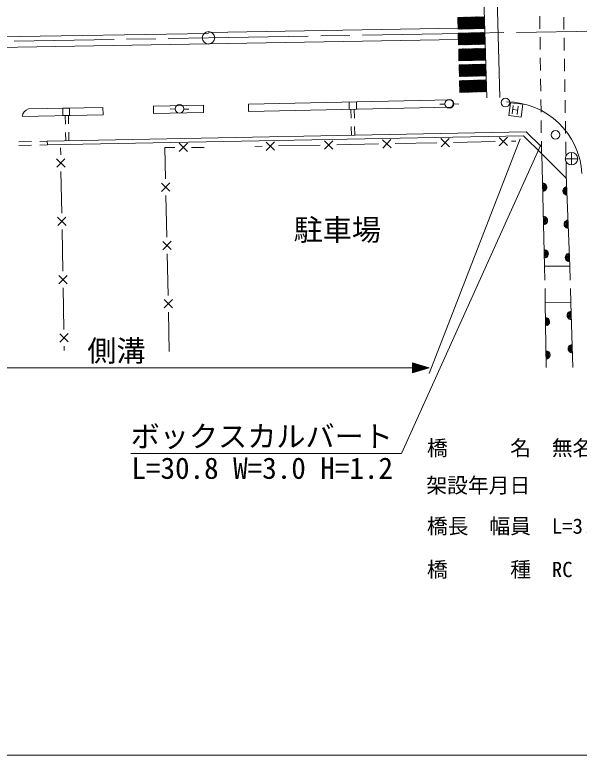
# Model space of a CAD drawing. Units: millimetres, scale not verified. Extents: x 40000 to 680000, y 20000 to 380000.
# Drawn here: x 271860 to 339670, y 205000 to 293940 of the extents above; entities that cross this region are included whole.
import ezdxf
from ezdxf.enums import TextEntityAlignment as Align

# ---------------------------------------------------------------- set-up
doc = ezdxf.new("R2010")
doc.units = ezdxf.units.MM
doc.header["$LTSCALE"] = 1000
doc.linetypes.add('CHAIN', pattern=[18.5, 12, -1.5, 3.5, -1.5])
for name, color, linetype, lineweight in [('M-BGD', 7, 'Continuous', 13), ('M-BMK', 2, 'CHAIN', 13), ('M-BMK-SRVR', 3, 'Continuous', 13), ('M-STR-HTXT', 7, 'Continuous', 13), ('M-STR-STR1', 1, 'Continuous', 13), ('M-STR-STRC', 7, 'Continuous', 13), ('M-STR-STRD', 7, 'Continuous', 13), ('M-TTL-BAND', 7, 'Continuous', 13)]:
    doc.layers.add(name, color=color, linetype=linetype, lineweight=lineweight)
doc.styles.add('ＭＳ ゴシック', font='')
doc.styles.get('ＭＳ ゴシック').set_extended_font_data('MS Gothic')

msp = doc.modelspace()

# ---------------------------------------------------------------- linework, layer by layer
at = {"layer": 'M-BGD'}
for p, q in [((312030, 283461), (312901, 283480)), ((312049, 282575), (312030, 283461)), ((312901, 283480), (312920, 282594)), ((323546, 283208), (322927, 283217)), ((325202, 283216), (324595, 283234)), ((277620, 282718), (278430, 282735)), ((277639, 281832), (277620, 282718)), ((278430, 282735), (278450, 281850)), ((291126, 282620), (290507, 282644)), ((292781, 282587), (292175, 282620)), ((312920, 282594), (312049, 282575)), ((312269, 281520), (312249, 282580)), ((312659, 281528), (312639, 282588)), ((278450, 281850), (277639, 281832)), ((277947, 280817), (277927, 281838)), ((278321, 280824), (278301, 281847)), ((312309, 279461), (312288, 280520)), ((312699, 279468), (312679, 280528)), ((333318, 279868), (275766, 278752)), ((332971, 279420), (275774, 278310)), ((277986, 278795), (277966, 279817)), ((278360, 278802), (278340, 279824)), ((332971, 279420), (335180, 277231)), ((333318, 279868), (335135, 278092)), ((272355, 278672), (273855, 278707)), ((274855, 278731), (275766, 278752)), ((275766, 278752), (275774, 278310)), ((292598, 277520), (291598, 278520)), ((291598, 277520), (292598, 278520)), ((303071, 277673), (302052, 278653)), ((302072, 277653), (303051, 278672)), ((310070, 277812), (309050, 278792)), ((309070, 277792), (310050, 278812)), ((315559, 278422), (310560, 278322)), ((317069, 277952), (316049, 278932)), ((316069, 277932), (317049, 278951)), ((322558, 278561), (317559, 278462)), ((324067, 278091), (323048, 279071)), ((323068, 278071), (324047, 279091)), ((329556, 278701), (324557, 278601)), ((331066, 278231), (330046, 279211)), ((330066, 278211), (331046, 279230)), ((332056, 278751), (331556, 278741)), ((272363, 278238), (273863, 278270)), ((274863, 278291), (275774, 278310)), ((277371, 277130), (277356, 277941)), ((291098, 278020), (289885, 278020)), ((289885, 278020), (289968, 274234)), ((294598, 278020), (293098, 278020)), ((301562, 278143), (300680, 278125)), ((308560, 278282), (303561, 278183)), ((276880, 276621), (277898, 275640)), ((276898, 275621), (277880, 276639)), ((335180, 277231), (335512, 263728)), ((277497, 270131), (277407, 275130)), ((338531, 263761), (338108, 274719)), ((338123, 274314), (338158, 274281)), ((290501, 272745), (289480, 273723)), ((290479, 273745), (289502, 272723)), ((290012, 272234), (290123, 267236)), ((277007, 269622), (278024, 268641)), ((277025, 268623), (278006, 269640)), ((277624, 263132), (277533, 268132)), ((290655, 265747), (289634, 266725)), ((290633, 266747), (289656, 265725)), ((290167, 265236), (290277, 260237)), ((335512, 263728), (338531, 263761)), ((335512, 263728), (335544, 262047)), ((338531, 263761), (338583, 262046)), ((277133, 262623), (278151, 261642)), ((277151, 261624), (278133, 262641)), ((277750, 256134), (277660, 261133)), ((335563, 261047), (335594, 259366)), ((338614, 261046), (338666, 259331)), ((290809, 258749), (289788, 259726)), ((290787, 259748), (289810, 258727)), ((335682, 251590), (335594, 259366)), ((335594, 259366), (338666, 259331)), ((338666, 259331), (338912, 251590)), ((290321, 258238), (290425, 253507)), ((277259, 255625), (278277, 254643)), ((277277, 254625), (278259, 255643)), ((277795, 253634), (277786, 254134))]:
    msp.add_line(p, q, dxfattribs=at)
for centre in [(324070, 283242), (330821, 283393), (291650, 282641), (336820, 279513)]:
    msp.add_circle(centre, 525, dxfattribs=at)
for centre, radius, start, end in [((330882, 274352), 9130, 3.21347, 89.57966), ((335279, 273225), 500, 271.40797, 91.40797), ((335279, 273225), 400, 271.40797, 91.40797), ((335279, 273225), 300, 271.40797, 91.40797), ((335279, 273225), 200, 271.40797, 91.40797), ((335279, 273225), 100, 271.40797, 91.40797), ((335279, 273225), 100, 271.40797, 91.40797), ((338211, 272781), 500, 92.03363, 272.03363), ((338211, 272781), 400, 92.03363, 272.03363), ((338211, 272781), 300, 92.03363, 272.03363), ((338211, 272781), 200, 92.03363, 272.03363), ((338211, 272781), 100, 92.03363, 272.03363), ((338211, 272781), 100, 92.03363, 272.03363), ((335377, 269226), 500, 271.40797, 91.40797), ((335377, 269226), 400, 271.40797, 91.40797), ((335377, 269226), 300, 271.40797, 91.40797), ((335377, 269226), 200, 271.40797, 91.40797), ((335377, 269226), 100, 271.40797, 91.40797), ((335377, 269226), 100, 271.40797, 91.40797), ((338353, 268784), 500, 92.03363, 272.03363), ((338353, 268784), 400, 92.03363, 272.03363), ((338353, 268784), 300, 92.03363, 272.03363), ((338353, 268784), 200, 92.03363, 272.03363), ((338353, 268784), 100, 92.03363, 272.03363), ((338353, 268784), 100, 92.03363, 272.03363), ((335475, 265228), 500, 271.40797, 91.40797), ((335475, 265228), 400, 271.40797, 91.40797), ((335475, 265228), 300, 271.40797, 91.40797), ((335475, 265228), 200, 271.40797, 91.40797), ((335475, 265228), 100, 271.40797, 91.40797), ((335475, 265228), 100, 271.40797, 91.40797), ((338495, 264787), 500, 92.03363, 272.03363), ((338495, 264787), 400, 92.03363, 272.03363), ((338495, 264787), 300, 92.03363, 272.03363), ((338495, 264787), 200, 92.03363, 272.03363), ((338495, 264787), 100, 92.03363, 272.03363), ((338495, 264787), 100, 92.03363, 272.03363), ((338714, 257832), 500, 91.8183, 271.8183), ((338714, 257832), 400, 91.8183, 271.8183), ((338714, 257832), 300, 91.8183, 271.8183), ((338714, 257832), 200, 91.8183, 271.8183), ((338714, 257832), 100, 91.8183, 271.8183), ((338714, 257832), 100, 91.8183, 271.8183), ((335620, 257090), 500, 270.64665, 90.64665), ((335620, 257090), 400, 270.64665, 90.64665), ((335620, 257090), 300, 270.64665, 90.64665), ((335620, 257090), 200, 270.64665, 90.64665), ((335620, 257090), 100, 270.64665, 90.64665), ((335620, 257090), 100, 270.64665, 90.64665), ((335665, 253090), 500, 270.64665, 90.64665), ((335665, 253090), 400, 270.64665, 90.64665), ((338841, 253834), 500, 91.8183, 271.8183), ((338841, 253834), 400, 91.8183, 271.8183), ((338841, 253834), 300, 91.8183, 271.8183), ((338841, 253834), 200, 91.8183, 271.8183), ((338841, 253834), 100, 91.8183, 271.8183), ((338841, 253834), 100, 91.8183, 271.8183), ((335665, 253090), 300, 270.64665, 90.64665), ((335665, 253090), 200, 270.64665, 90.64665), ((335665, 253090), 100, 270.64665, 90.64665), ((335665, 253090), 100, 270.64665, 90.64665)]:
    msp.add_arc(centre, radius, start, end, dxfattribs=at)
at = {"layer": 'M-BMK'}
for p, q in [((295126, 291175), (395529, 292932)), ((234804, 290144), (295126, 291175))]:
    msp.add_line(p, q, dxfattribs=at)
at = {"layer": 'M-BMK-SRVR'}
for p, q in [((339501, 276655), (338001, 276655)), ((338751, 277405), (338751, 275905))]:
    msp.add_line(p, q, dxfattribs=at)
for centre in [(295126, 291175), (338751, 276655)]:
    msp.add_circle(centre, 750, dxfattribs=at)
at = {"layer": 'M-STR-HTXT'}
for p, q in [((332579, 279050), (321643, 250871)), ((335047, 278336), (318325, 241250)), ((321643, 251524), (319643, 252124)), ((319643, 252124), (319643, 250924)), ((320043, 252004), (319643, 252004)), ((319643, 251884), (320443, 251884)), ((320843, 251764), (319643, 251764)), ((237281, 251524), (319643, 251524)), ((319643, 251644), (321243, 251644)), ((321643, 251524), (319643, 250924)), ((321643, 251524), (319643, 251524)), ((319643, 251404), (321243, 251404)), ((320843, 251284), (319643, 251284)), ((319643, 251164), (320443, 251164)), ((320043, 251044), (319643, 251044)), ((318325, 241250), (285780, 241250))]:
    msp.add_line(p, q, dxfattribs=at)
at = {"layer": 'M-STR-STR1'}
for p, q in [((334931, 293761), (334951, 292261)), ((337835, 292168), (337812, 293667)), ((334964, 291261), (334983, 289762)), ((337874, 289668), (337851, 291168)), ((334996, 288762), (335016, 287262)), ((337913, 287168), (337890, 288668)), ((335029, 286262), (335048, 284762)), ((337952, 284669), (337929, 286168)), ((335061, 283762), (335081, 282262)), ((337991, 282169), (337968, 283669)), ((335094, 281262), (335113, 279762)), ((338030, 279669), (338007, 281169)), ((335126, 278763), (335146, 277265)), ((338070, 277170), (338046, 278669)), ((335146, 277265), (338123, 274314)), ((338108, 274719), (338085, 276170))]:
    msp.add_line(p, q, dxfattribs=at)
at = {"layer": 'M-STR-STRC'}
for p, q in [((325085, 293549), (325150, 293621)), ((325089, 293404), (325289, 293625)), ((325093, 293260), (325427, 293628)), ((325097, 293115), (325566, 293632)), ((326598, 292261), (325099, 293619)), ((325101, 292971), (325704, 293636)), ((325105, 292826), (325842, 293640)), ((325109, 292682), (325981, 293644)), ((325113, 292537), (326119, 293648)), ((325115, 292390), (326258, 293652)), ((325121, 292248), (326396, 293655)), ((325233, 292222), (326535, 293659)), ((326743, 292265), (325244, 293623)), ((325371, 292226), (326673, 293663)), ((326887, 292269), (325388, 293627)), ((325510, 292230), (326812, 293667)), ((327032, 292273), (325533, 293631)), ((325648, 292234), (326950, 293671)), ((327176, 292277), (325677, 293635)), ((325786, 292238), (327089, 293675)), ((327321, 292281), (325821, 293639)), ((325925, 292242), (327227, 293679)), ((327465, 292285), (325966, 293643)), ((326063, 292246), (327366, 293682)), ((327610, 292289), (326110, 293647)), ((326202, 292249), (327504, 293686)), ((327754, 292293), (326255, 293651)), ((326340, 292253), (327642, 293690)), ((327899, 292297), (326399, 293656)), ((326479, 292257), (327781, 293694)), ((328043, 292301), (326544, 293660)), ((326617, 292261), (327919, 293698)), ((328188, 292305), (326688, 293664)), ((326756, 292265), (328058, 293702)), ((328320, 292319), (326833, 293668)), ((326894, 292269), (328196, 293706)), ((328317, 292458), (326977, 293672)), ((327033, 292273), (328283, 293653)), ((328312, 292597), (327122, 293676)), ((327171, 292276), (328287, 293508)), ((328309, 292735), (327266, 293680)), ((328305, 292873), (327411, 293684)), ((328301, 293012), (327555, 293688)), ((328297, 293150), (327700, 293692)), ((328293, 293289), (327844, 293696)), ((328290, 293427), (327988, 293700)), ((328286, 293565), (328133, 293704)), ((328282, 293704), (328277, 293708)), ((326454, 292256), (325086, 293496)), ((326309, 292252), (325090, 293357)), ((326165, 292248), (325094, 293219)), ((326021, 292244), (325098, 293080)), ((325876, 292240), (325102, 292942)), ((325732, 292236), (325106, 292804)), ((325587, 292232), (325110, 292665)), ((327309, 292280), (328291, 293364)), ((327448, 292284), (328295, 293219)), ((327586, 292288), (328299, 293075)), ((327725, 292292), (328303, 292930)), ((327863, 292296), (328307, 292786)), ((328002, 292300), (328311, 292641)), ((325443, 292228), (325113, 292527)), ((325298, 292224), (325115, 292390)), ((325154, 292220), (325121, 292250)), ((325142, 291505), (325342, 291725)), ((325146, 291360), (325480, 291729)), ((325150, 291216), (325619, 291733)), ((325154, 291071), (325757, 291737)), ((325158, 290927), (325896, 291741)), ((325162, 290783), (326034, 291745)), ((325166, 290638), (326172, 291748)), ((325168, 290491), (326311, 291752)), ((325174, 290349), (326449, 291756)), ((325286, 290323), (326588, 291760)), ((326796, 290365), (325297, 291724)), ((325424, 290327), (326726, 291764)), ((326940, 290369), (325441, 291728)), ((325563, 290331), (326865, 291768)), ((327085, 290373), (325586, 291732)), ((325701, 290335), (327003, 291772)), ((327229, 290377), (325730, 291736)), ((325839, 290339), (327142, 291775)), ((327374, 290381), (325874, 291740)), ((325978, 290342), (327280, 291779)), ((327518, 290385), (326019, 291744)), ((326116, 290346), (327419, 291783)), ((327663, 290389), (326163, 291748)), ((326255, 290350), (327557, 291787)), ((327807, 290394), (326308, 291752)), ((326393, 290354), (327695, 291791)), ((327952, 290398), (326452, 291756)), ((326532, 290358), (327834, 291795)), ((328096, 290402), (326597, 291760)), ((326670, 290362), (327972, 291799)), ((328241, 290406), (326741, 291764)), ((326809, 290366), (328111, 291803)), ((328373, 290420), (326886, 291768)), ((326947, 290370), (328249, 291806)), ((328370, 290559), (327030, 291772)), ((327086, 290373), (328336, 291753)), ((328365, 290698), (327175, 291776)), ((328362, 290835), (327319, 291780)), ((328358, 290974), (327464, 291784)), ((328354, 291112), (327608, 291789)), ((328350, 291251), (327753, 291793)), ((328346, 291389), (327897, 291797)), ((328343, 291528), (328041, 291801)), ((328140, 292304), (328316, 292497)), ((328339, 291666), (328186, 291805)), ((328279, 292307), (328320, 292353)), ((328335, 291805), (328330, 291809)), ((325138, 291649), (325203, 291721)), ((326507, 290357), (325139, 291597)), ((326362, 290353), (325143, 291458)), ((326218, 290349), (325147, 291320)), ((326074, 290345), (325151, 291181)), ((326651, 290361), (325152, 291720)), ((325929, 290341), (325155, 291043)), ((325785, 290337), (325159, 290904)), ((327224, 290377), (328340, 291609)), ((327362, 290381), (328344, 291465)), ((327501, 290385), (328348, 291320)), ((327639, 290389), (328352, 291176)), ((327778, 290393), (328356, 291031)), ((327916, 290397), (328360, 290887)), ((325640, 290333), (325163, 290766)), ((325496, 290329), (325166, 290627)), ((325351, 290325), (325168, 290491)), ((325207, 290321), (325174, 290350)), ((328055, 290400), (328364, 290742)), ((328193, 290404), (328369, 290598)), ((328332, 290408), (328373, 290453)), ((325191, 289750), (325256, 289822)), ((326560, 288458), (325192, 289697)), ((325195, 289606), (325395, 289826)), ((326415, 288454), (325196, 289559)), ((325199, 289461), (325533, 289830)), ((326271, 288450), (325200, 289420)), ((325203, 289317), (325672, 289834)), ((326127, 288446), (325204, 289282)), ((326704, 288462), (325205, 289821)), ((325207, 289172), (325810, 289838)), ((325982, 288442), (325208, 289143)), ((325211, 289028), (325949, 289841)), ((325215, 288883), (326087, 289845)), ((325219, 288739), (326225, 289849)), ((325221, 288592), (326364, 289853)), ((325227, 288450), (326502, 289857)), ((325339, 288424), (326641, 289861)), ((326849, 288466), (325350, 289825)), ((325477, 288428), (326779, 289865)), ((326993, 288470), (325494, 289829)), ((325616, 288432), (326918, 289868)), ((327138, 288474), (325639, 289833)), ((325754, 288435), (327056, 289872)), ((327282, 288478), (325783, 289837)), ((325892, 288439), (327195, 289876)), ((327427, 288482), (325928, 289841)), ((326031, 288443), (327333, 289880)), ((327571, 288486), (326072, 289845)), ((326169, 288447), (327472, 289884)), ((327716, 288490), (326216, 289849)), ((326308, 288451), (327610, 289888)), ((327860, 288494), (326361, 289853)), ((326446, 288455), (327748, 289892)), ((328005, 288498), (326505, 289857)), ((326585, 288459), (327887, 289896)), ((328149, 288502), (326650, 289861)), ((326723, 288463), (328025, 289899)), ((328294, 288506), (326794, 289865)), ((326862, 288466), (328164, 289903)), ((328426, 288521), (326939, 289869)), ((327000, 288470), (328302, 289907)), ((328423, 288659), (327083, 289873)), ((327139, 288474), (328389, 289854)), ((328418, 288799), (327228, 289877)), ((327277, 288478), (328393, 289710)), ((328415, 288936), (327372, 289881)), ((327415, 288482), (328397, 289565)), ((328411, 289075), (327517, 289885)), ((327554, 288486), (328401, 289421)), ((328407, 289213), (327661, 289889)), ((327692, 288490), (328405, 289276)), ((328403, 289352), (327806, 289893)), ((327831, 288493), (328409, 289132)), ((328399, 289490), (327950, 289897)), ((328396, 289628), (328094, 289901)), ((328392, 289767), (328239, 289905)), ((328388, 289905), (328383, 289909)), ((325838, 288438), (325212, 289005)), ((325693, 288434), (325216, 288867)), ((325549, 288430), (325219, 288728)), ((325404, 288426), (325221, 288592)), ((325260, 288422), (325227, 288451)), ((327969, 288497), (328413, 288987)), ((328108, 288501), (328417, 288843)), ((328246, 288505), (328422, 288698)), ((328385, 288509), (328426, 288554)), ((325244, 287851), (325309, 287923)), ((326613, 286559), (325245, 287798)), ((325248, 287706), (325448, 287927)), ((326468, 286555), (325249, 287660)), ((325252, 287562), (325586, 287931)), ((326324, 286551), (325253, 287521)), ((325256, 287417), (325725, 287934)), ((326180, 286547), (325257, 287383)), ((326757, 286563), (325258, 287921)), ((325260, 287273), (325863, 287938)), ((325264, 287128), (326002, 287942)), ((325268, 286984), (326140, 287946)), ((325272, 286840), (326278, 287950)), ((325274, 286693), (326417, 287954)), ((325280, 286551), (326555, 287958)), ((325392, 286525), (326694, 287962)), ((326902, 286567), (325403, 287925)), ((325530, 286528), (326832, 287965)), ((327046, 286571), (325547, 287929)), ((325669, 286532), (326971, 287969)), ((327191, 286575), (325692, 287934)), ((325807, 286536), (327109, 287973)), ((327335, 286579), (325836, 287938)), ((325945, 286540), (327248, 287977)), ((327480, 286583), (325981, 287942)), ((326084, 286544), (327386, 287981)), ((327624, 286587), (326125, 287946)), ((326222, 286548), (327525, 287985)), ((327769, 286591), (326269, 287950)), ((326361, 286552), (327663, 287989)), ((327913, 286595), (326414, 287954)), ((326499, 286556), (327801, 287992)), ((328058, 286599), (326558, 287958)), ((326638, 286559), (327940, 287996)), ((328202, 286603), (326703, 287962)), ((326776, 286563), (328078, 288000)), ((328347, 286607), (326847, 287966)), ((326915, 286567), (328217, 288004)), ((328479, 286622), (326992, 287970)), ((327053, 286571), (328355, 288008)), ((328476, 286760), (327136, 287974)), ((327192, 286575), (328442, 287955)), ((328471, 286899), (327281, 287978)), ((327330, 286579), (328446, 287810)), ((328468, 287037), (327425, 287982)), ((327468, 286583), (328450, 287666)), ((328464, 287175), (327570, 287986)), ((327607, 286586), (328454, 287522)), ((328460, 287314), (327714, 287990)), ((327745, 286590), (328458, 287377)), ((328456, 287452), (327859, 287994)), ((328452, 287591), (328003, 287998)), ((328449, 287729), (328148, 288002)), ((328445, 287868), (328292, 288006)), ((328441, 288006), (328436, 288010)), ((326035, 286543), (325261, 287244)), ((325891, 286539), (325265, 287106)), ((325746, 286535), (325269, 286967)), ((325602, 286530), (325272, 286829)), ((325457, 286526), (325274, 286693)), ((325313, 286522), (325280, 286552)), ((327884, 286594), (328462, 287233)), ((328022, 286598), (328466, 287088)), ((328161, 286602), (328471, 286944)), ((328299, 286606), (328475, 286799)), ((328438, 286610), (328479, 286655)), ((325297, 285952), (325362, 286024)), ((326666, 284659), (325298, 285899)), ((325301, 285807), (325501, 286027)), ((326521, 284655), (325302, 285760)), ((325305, 285663), (325639, 286031)), ((326377, 284651), (325306, 285622)), ((325309, 285518), (325778, 286035)), ((326810, 284663), (325311, 286022)), ((325313, 285374), (325916, 286039)), ((325317, 285229), (326055, 286043)), ((325321, 285085), (326193, 286047)), ((325325, 284940), (326331, 286051)), ((325327, 284793), (326470, 286055)), ((325333, 284651), (326608, 286058)), ((325445, 284625), (326747, 286062)), ((326955, 284668), (325456, 286026)), ((325583, 284629), (326885, 286066)), ((327099, 284672), (325600, 286030)), ((325722, 284633), (327024, 286070)), ((327244, 284676), (325745, 286034)), ((325860, 284637), (327162, 286074)), ((327388, 284680), (325889, 286038)), ((325998, 284641), (327301, 286078)), ((327533, 284684), (326034, 286042)), ((326137, 284645), (327439, 286082)), ((327677, 284688), (326178, 286046)), ((326275, 284649), (327578, 286085)), ((327822, 284692), (326322, 286050)), ((326414, 284652), (327716, 286089)), ((327966, 284696), (326467, 286054)), ((326552, 284656), (327854, 286093)), ((328111, 284700), (326611, 286058)), ((326691, 284660), (327993, 286097)), ((328255, 284704), (326756, 286062)), ((326829, 284664), (328131, 286101)), ((328400, 284708), (326900, 286067)), ((326968, 284668), (328270, 286105)), ((328533, 284722), (327045, 286071)), ((327106, 284672), (328408, 286109)), ((328529, 284861), (327189, 286075)), ((327245, 284676), (328495, 286056)), ((328524, 285000), (327334, 286079)), ((327383, 284679), (328499, 285911)), ((328521, 285138), (327478, 286083)), ((327521, 284683), (328503, 285767)), ((328517, 285276), (327623, 286087)), ((327660, 284687), (328507, 285622)), ((328513, 285415), (327767, 286091)), ((328509, 285553), (327912, 286095)), ((328505, 285692), (328056, 286099)), ((328502, 285830), (328201, 286103)), ((328498, 285968), (328345, 286107)), ((328494, 286107), (328489, 286111)), ((326233, 284647), (325310, 285483)), ((326088, 284643), (325314, 285345)), ((325944, 284639), (325318, 285207)), ((325799, 284635), (325322, 285068)), ((325655, 284631), (325325, 284930)), ((325510, 284627), (325327, 284793)), ((325366, 284623), (325333, 284653)), ((327798, 284691), (328511, 285478)), ((327937, 284695), (328515, 285333)), ((328075, 284699), (328519, 285189)), ((328214, 284703), (328524, 285044)), ((328352, 284707), (328528, 284900)), ((328491, 284710), (328532, 284755)), ((331212, 281829), (331405, 283380)), ((331405, 283380), (332897, 283194)), ((331756, 283054), (331630, 282042)), ((332344, 282980), (332218, 281969)), ((332897, 283194), (332703, 281642)), ((331693, 282548), (332281, 282475)), ((332703, 281642), (331212, 281829))]:
    msp.add_line(p, q, dxfattribs=at)
at = {"layer": 'M-STR-STRD'}
for p, q in [((328105, 300038), (328554, 283948)), ((329686, 300082), (330135, 283992)), ((328282, 293708), (325083, 293619)), ((325083, 293619), (325122, 292219)), ((295114, 291804), (325119, 292329)), ((325122, 292219), (328321, 292309)), ((328335, 291809), (325136, 291720)), ((234795, 290677), (295117, 291708)), ((295139, 290459), (325156, 290984)), ((325136, 291720), (325175, 290320)), ((234816, 289427), (295139, 290459)), ((325175, 290320), (328374, 290409)), ((328388, 289910), (325189, 289820)), ((325189, 289820), (325228, 288421)), ((325228, 288421), (328427, 288510)), ((328441, 288010), (325242, 287921)), ((325242, 287921), (325281, 286522)), ((325281, 286522), (328480, 286611)), ((328494, 286111), (325295, 286022)), ((325295, 286022), (325334, 284622)), ((325334, 284622), (328533, 284712)), ((299922, 283199), (324199, 283724)), ((288521, 282953), (294528, 283083)), ((288521, 282953), (288540, 282068)), ((294528, 283083), (294547, 282197)), ((299922, 283199), (299942, 282314)), ((299942, 282314), (324219, 282838)), ((273487, 282629), (282450, 282822)), ((282450, 282822), (282470, 281937)), ((288540, 282068), (294547, 282197)), ((272773, 281727), (282470, 281937))]:
    msp.add_line(p, q, dxfattribs=at)
for centre, radius, start, end in [((324083, 283278), 460, 287.11138, 75.36265), ((273761, 281678), 989, 106.05764, 177.16067)]:
    msp.add_arc(centre, radius, start, end, dxfattribs=at)
at = {"layer": 'M-TTL-BAND'}
msp.add_line((40000, 205000), (579000, 205000), dxfattribs=at)

# ---------------------------------------------------------------- texts
at = {"layer": 'M-BGD', "style": 'ＭＳ ゴシック'}
msp.add_text('駐車場', height=2566, dxfattribs=at).set_placement((305363, 266057), align=Align.BOTTOM_LEFT)
at = {"layer": 'M-STR-HTXT', "style": 'ＭＳ ゴシック'}
for s, height, p in [('側溝', 2566, (280568, 251524)), ('ボックスカルバート', 2566, (285780, 241250)), ('橋\u3000\u3000\u3000名\u3000無名橋', 1833, (321375, 240442)), ('L=30.8 W=3.0 H=1.2', 2566, (285876, 237427)), ('架設年月日\u3000', 1833, (321296, 235949)), ('橋長\u3000幅員\u3000L=3.5\u3000W=(25.0)', 1833, (321375, 231052)), ('橋\u3000\u3000\u3000種\u3000RC', 1833, (321375, 225839))]:
    msp.add_text(s, height=height, dxfattribs=at).set_placement(p, align=Align.BOTTOM_LEFT)

doc.saveas('drawing.dxf')
